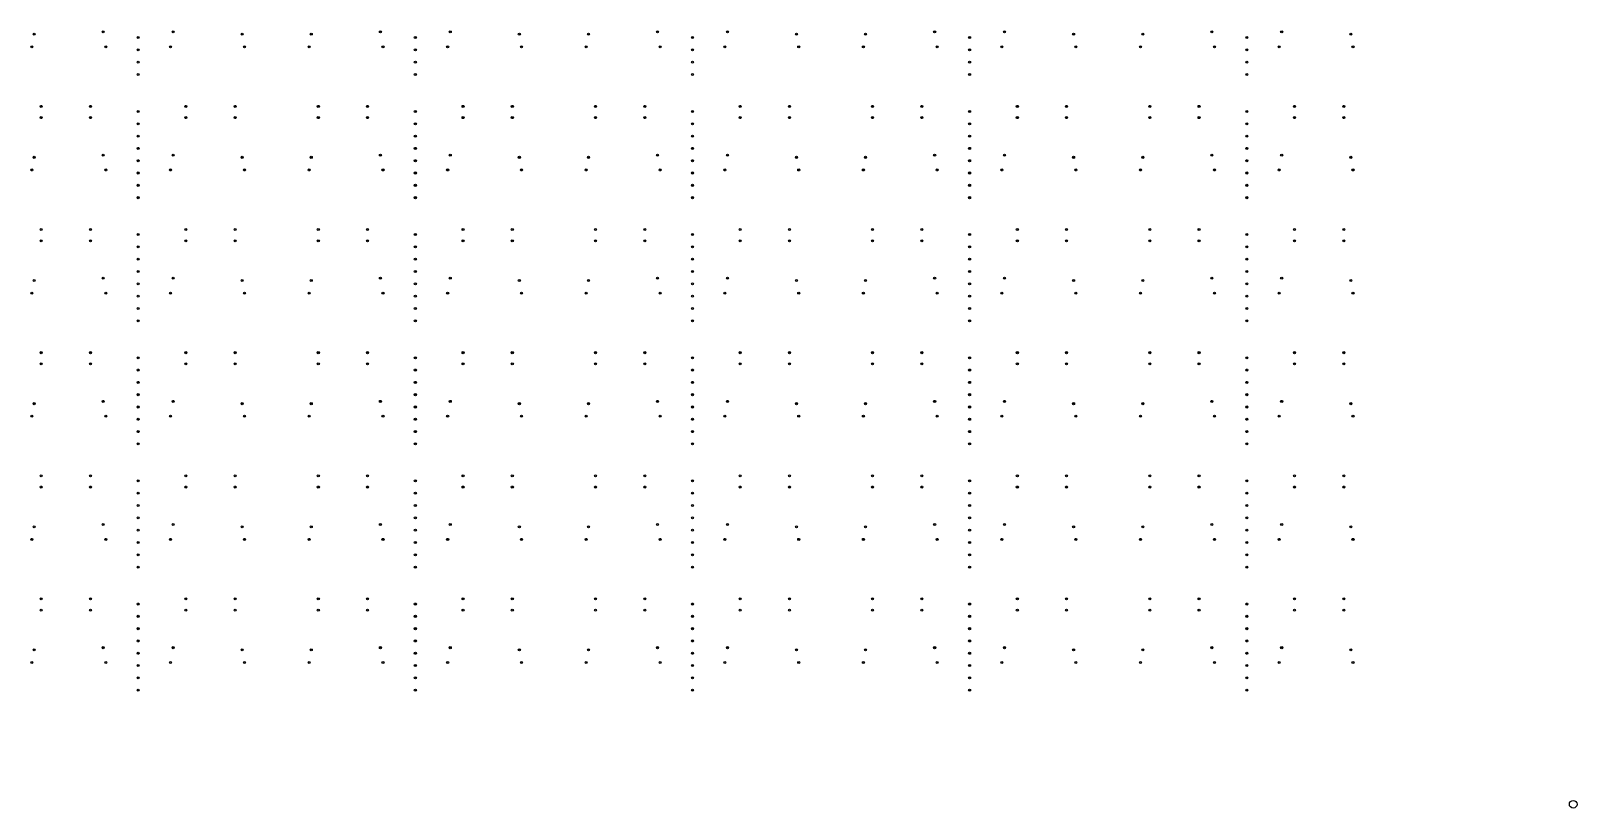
# Model space of a CAD drawing. Extents: x 50 to 173, y 50 to 173.
# Drawn here: x 112.4 to 172.6, y 49.9 to 80.1 of the extents above; entities that cross this region are included whole.
import ezdxf

# ---------------------------------------------------------------- set-up
doc = ezdxf.new("R2010")
doc.units = 0

msp = doc.modelspace()

# ---------------------------------------------------------------- linework, layer by layer
at = {"layer": '4H'}
msp.add_circle((172.4, 50), 0.15, dxfattribs=at)
at = {"layer": 'PET'}
for centre in [(115.23, 80.043), (117.949, 80.043), (126.008, 80.043), (128.727, 80.043), (136.787, 80.043), (139.505, 80.043), (147.565, 80.043), (150.284, 80.043), (158.344, 80.043), (161.062, 80.043), (112.457, 79.465), (112.544, 79.954), (115.332, 79.465), (116.589, 79.824), (117.847, 79.465), (120.635, 79.954), (120.721, 79.465), (123.236, 79.465), (123.322, 79.954), (126.11, 79.465), (127.368, 79.824), (128.625, 79.465), (131.413, 79.954), (131.499, 79.465), (134.014, 79.465), (134.101, 79.954), (136.889, 79.465), (138.146, 79.824), (139.404, 79.465), (142.192, 79.954), (142.278, 79.465), (144.793, 79.465), (144.879, 79.954), (147.667, 79.465), (148.925, 79.824), (150.182, 79.465), (152.97, 79.954), (153.056, 79.465), (155.571, 79.465), (155.658, 79.954), (158.446, 79.465), (159.703, 79.824), (160.96, 79.465), (163.748, 79.954), (163.835, 79.465), (116.589, 79.345), (116.589, 78.866), (127.368, 79.345), (127.368, 78.866), (138.146, 79.345), (138.146, 78.866), (148.925, 79.345), (148.925, 78.866), (159.703, 79.345), (159.703, 78.866), (116.589, 78.387), (127.368, 78.387), (138.146, 78.387), (148.925, 78.387), (159.703, 78.387), (112.817, 77.147), (114.733, 77.147), (118.446, 77.147), (120.362, 77.147), (123.595, 77.147), (125.511, 77.147), (129.224, 77.147), (131.14, 77.147), (134.374, 77.147), (136.29, 77.147), (140.002, 77.147), (141.919, 77.147), (145.152, 77.147), (147.068, 77.147), (150.781, 77.147), (152.697, 77.147), (155.931, 77.147), (157.847, 77.147), (161.559, 77.147), (163.475, 77.147), (112.817, 76.71), (114.733, 76.71), (116.589, 76.95), (116.589, 76.471), (118.446, 76.71), (120.362, 76.71), (123.595, 76.71), (125.511, 76.71), (127.368, 76.95), (127.368, 76.471), (129.224, 76.71), (131.14, 76.71), (134.374, 76.71), (136.29, 76.71), (138.146, 76.95), (138.146, 76.471), (140.002, 76.71), (141.919, 76.71), (145.152, 76.71), (147.068, 76.71), (148.925, 76.95), (148.925, 76.471), (150.781, 76.71), (152.697, 76.71), (155.931, 76.71), (157.847, 76.71), (159.703, 76.95), (159.703, 76.471), (161.559, 76.71), (163.475, 76.71), (116.589, 75.992), (127.368, 75.992), (138.146, 75.992), (148.925, 75.992), (159.703, 75.992), (112.544, 75.164), (115.23, 75.252), (116.589, 75.513), (117.949, 75.252), (120.635, 75.164), (123.322, 75.164), (126.008, 75.252), (127.368, 75.513), (128.727, 75.252), (131.413, 75.164), (134.101, 75.164), (136.787, 75.252), (138.146, 75.513), (139.505, 75.252), (142.192, 75.164), (144.879, 75.164), (147.565, 75.252), (148.925, 75.513), (150.284, 75.252), (152.97, 75.164), (155.658, 75.164), (158.344, 75.252), (159.703, 75.513), (161.062, 75.252), (163.748, 75.164), (112.457, 74.674), (115.332, 74.674), (116.589, 75.034), (117.847, 74.674), (120.721, 74.674), (123.236, 74.674), (126.11, 74.674), (127.368, 75.034), (128.625, 74.674), (131.499, 74.674), (134.014, 74.674), (136.889, 74.674), (138.146, 75.034), (139.404, 74.674), (142.278, 74.674), (144.793, 74.674), (147.667, 74.674), (148.925, 75.034), (150.182, 74.674), (153.056, 74.674), (155.571, 74.674), (158.446, 74.674), (159.703, 75.034), (160.96, 74.674), (163.835, 74.674), (116.589, 74.555), (116.589, 74.075), (127.368, 74.555), (127.368, 74.075), (138.146, 74.555), (138.146, 74.075), (148.925, 74.555), (148.925, 74.075), (159.703, 74.555), (159.703, 74.075), (116.589, 73.596), (127.368, 73.596), (138.146, 73.596), (148.925, 73.596), (159.703, 73.596), (112.817, 72.357), (114.733, 72.357), (116.589, 72.159), (118.446, 72.357), (120.362, 72.357), (123.595, 72.357), (125.511, 72.357), (127.368, 72.159), (129.224, 72.357), (131.14, 72.357), (134.374, 72.357), (136.29, 72.357), (138.146, 72.159), (140.002, 72.357), (141.919, 72.357), (145.152, 72.357), (147.068, 72.357), (148.925, 72.159), (150.781, 72.357), (152.697, 72.357), (155.931, 72.357), (157.847, 72.357), (159.703, 72.159), (161.559, 72.357), (163.475, 72.357), (112.817, 71.92), (114.733, 71.92), (116.589, 71.68), (118.446, 71.92), (120.362, 71.92), (123.595, 71.92), (125.511, 71.92), (127.368, 71.68), (129.224, 71.92), (131.14, 71.92), (134.374, 71.92), (136.29, 71.92), (138.146, 71.68), (140.002, 71.92), (141.919, 71.92), (145.152, 71.92), (147.068, 71.92), (148.925, 71.68), (150.781, 71.92), (152.697, 71.92), (155.931, 71.92), (157.847, 71.92), (159.703, 71.68), (161.559, 71.92), (163.475, 71.92), (116.589, 71.201), (127.368, 71.201), (138.146, 71.201), (148.925, 71.201), (159.703, 71.201), (112.544, 70.373), (115.23, 70.462), (116.589, 70.722), (117.949, 70.462), (120.635, 70.373), (123.322, 70.373), (126.008, 70.462), (127.368, 70.722), (128.727, 70.462), (131.413, 70.373), (134.101, 70.373), (136.787, 70.462), (138.146, 70.722), (139.505, 70.462), (142.192, 70.373), (144.879, 70.373), (147.565, 70.462), (148.925, 70.722), (150.284, 70.462), (152.97, 70.373), (155.658, 70.373), (158.344, 70.462), (159.703, 70.722), (161.062, 70.462), (163.748, 70.373), (112.457, 69.884), (115.332, 69.884), (116.589, 70.243), (116.589, 69.764), (117.847, 69.884), (120.721, 69.884), (123.236, 69.884), (126.11, 69.884), (127.368, 70.243), (127.368, 69.764), (128.625, 69.884), (131.499, 69.884), (134.014, 69.884), (136.889, 69.884), (138.146, 70.243), (138.146, 69.764), (139.404, 69.884), (142.278, 69.884), (144.793, 69.884), (147.667, 69.884), (148.925, 70.243), (148.925, 69.764), (150.182, 69.884), (153.056, 69.884), (155.571, 69.884), (158.446, 69.884), (159.703, 70.243), (159.703, 69.764), (160.96, 69.884), (163.835, 69.884), (116.589, 69.285), (127.368, 69.285), (138.146, 69.285), (148.925, 69.285), (159.703, 69.285), (116.589, 68.806), (127.368, 68.806), (138.146, 68.806), (148.925, 68.806), (159.703, 68.806), (112.817, 67.566), (114.733, 67.566), (116.589, 67.369), (118.446, 67.566), (120.362, 67.566), (123.595, 67.566), (125.511, 67.566), (127.368, 67.369), (129.224, 67.566), (131.14, 67.566), (134.374, 67.566), (136.29, 67.566), (138.146, 67.369), (140.002, 67.566), (141.919, 67.566), (145.152, 67.566), (147.068, 67.566), (148.925, 67.369), (150.781, 67.566), (152.697, 67.566), (155.931, 67.566), (157.847, 67.566), (159.703, 67.369), (161.559, 67.566), (163.475, 67.566), (112.817, 67.129), (114.733, 67.129), (116.589, 66.89), (118.446, 67.129), (120.362, 67.129), (123.595, 67.129), (125.511, 67.129), (127.368, 66.89), (129.224, 67.129), (131.14, 67.129), (134.374, 67.129), (136.29, 67.129), (138.146, 66.89), (140.002, 67.129), (141.919, 67.129), (145.152, 67.129), (147.068, 67.129), (148.925, 66.89), (150.781, 67.129), (152.697, 67.129), (155.931, 67.129), (157.847, 67.129), (159.703, 66.89), (161.559, 67.129), (163.475, 67.129), (116.589, 66.411), (127.368, 66.411), (138.146, 66.411), (148.925, 66.411), (159.703, 66.411), (112.544, 65.583), (115.23, 65.671), (116.589, 65.932), (117.949, 65.671), (120.635, 65.583), (123.322, 65.583), (126.008, 65.671), (127.368, 65.932), (128.727, 65.671), (131.413, 65.583), (134.101, 65.583), (136.787, 65.671), (138.146, 65.932), (139.505, 65.671), (142.192, 65.583), (144.879, 65.583), (147.565, 65.671), (148.925, 65.932), (150.284, 65.671), (152.97, 65.583), (155.658, 65.583), (158.344, 65.671), (159.703, 65.932), (161.062, 65.671), (163.748, 65.583), (112.457, 65.093), (115.332, 65.093), (116.589, 65.453), (116.589, 64.974), (117.847, 65.093), (120.721, 65.093), (123.236, 65.093), (126.11, 65.093), (127.368, 65.453), (127.368, 64.974), (128.625, 65.093), (131.499, 65.093), (134.014, 65.093), (136.889, 65.093), (138.146, 65.453), (138.146, 64.974), (139.404, 65.093), (142.278, 65.093), (144.793, 65.093), (147.667, 65.093), (148.925, 65.453), (148.925, 64.974), (150.182, 65.093), (153.056, 65.093), (155.571, 65.093), (158.446, 65.093), (159.703, 65.453), (159.703, 64.974), (160.96, 65.093), (163.835, 65.093), (116.589, 64.495), (127.368, 64.495), (138.146, 64.495), (148.925, 64.495), (159.703, 64.495), (116.589, 64.016), (127.368, 64.016), (138.146, 64.016), (148.925, 64.016), (159.703, 64.016), (112.817, 62.776), (114.733, 62.776), (116.589, 62.578), (118.446, 62.776), (120.362, 62.776), (123.595, 62.776), (125.511, 62.776), (127.368, 62.578), (129.224, 62.776), (131.14, 62.776), (134.374, 62.776), (136.29, 62.776), (138.146, 62.578), (140.002, 62.776), (141.919, 62.776), (145.152, 62.776), (147.068, 62.776), (148.925, 62.578), (150.781, 62.776), (152.697, 62.776), (155.931, 62.776), (157.847, 62.776), (159.703, 62.578), (161.559, 62.776), (163.475, 62.776), (112.817, 62.339), (114.733, 62.339), (116.589, 62.099), (118.446, 62.339), (120.362, 62.339), (123.595, 62.339), (125.511, 62.339), (127.368, 62.099), (129.224, 62.339), (131.14, 62.339), (134.374, 62.339), (136.29, 62.339), (138.146, 62.099), (140.002, 62.339), (141.919, 62.339), (145.152, 62.339), (147.068, 62.339), (148.925, 62.099), (150.781, 62.339), (152.697, 62.339), (155.931, 62.339), (157.847, 62.339), (159.703, 62.099), (161.559, 62.339), (163.475, 62.339), (116.589, 61.62), (127.368, 61.62), (138.146, 61.62), (148.925, 61.62), (159.703, 61.62), (112.544, 60.792), (115.23, 60.881), (116.589, 61.141), (117.949, 60.881), (120.635, 60.792), (123.322, 60.792), (126.008, 60.881), (127.368, 61.141), (128.727, 60.881), (131.413, 60.792), (134.101, 60.792), (136.787, 60.881), (138.146, 61.141), (139.505, 60.881), (142.192, 60.792), (144.879, 60.792), (147.565, 60.881), (148.925, 61.141), (150.284, 60.881), (152.97, 60.792), (155.658, 60.792), (158.344, 60.881), (159.703, 61.141), (161.062, 60.881), (163.748, 60.792), (112.457, 60.303), (115.332, 60.303), (116.589, 60.662), (116.589, 60.183), (117.847, 60.303), (120.721, 60.303), (123.236, 60.303), (126.11, 60.303), (127.368, 60.662), (127.368, 60.183), (128.625, 60.303), (131.499, 60.303), (134.014, 60.303), (136.889, 60.303), (138.146, 60.662), (138.146, 60.183), (139.404, 60.303), (142.278, 60.303), (144.793, 60.303), (147.667, 60.303), (148.925, 60.662), (148.925, 60.183), (150.182, 60.303), (153.056, 60.303), (155.571, 60.303), (158.446, 60.303), (159.703, 60.662), (159.703, 60.183), (160.96, 60.303), (163.835, 60.303), (116.589, 59.704), (127.368, 59.704), (138.146, 59.704), (148.925, 59.704), (159.703, 59.704), (116.589, 59.225), (127.368, 59.225), (138.146, 59.225), (148.925, 59.225), (159.703, 59.225), (112.817, 57.986), (114.733, 57.986), (116.589, 57.788), (118.446, 57.986), (120.362, 57.986), (123.595, 57.986), (125.511, 57.986), (127.368, 57.788), (129.224, 57.986), (131.14, 57.986), (134.374, 57.986), (136.29, 57.986), (138.146, 57.788), (140.002, 57.986), (141.919, 57.986), (145.152, 57.986), (147.068, 57.986), (148.925, 57.788), (150.781, 57.986), (152.697, 57.986), (155.931, 57.986), (157.847, 57.986), (159.703, 57.788), (161.559, 57.986), (163.475, 57.986), (112.817, 57.549), (114.733, 57.549), (116.589, 57.309), (118.446, 57.549), (120.362, 57.549), (123.595, 57.549), (125.511, 57.549), (127.368, 57.309), (129.224, 57.549), (131.14, 57.549), (134.374, 57.549), (136.29, 57.549), (138.146, 57.309), (140.002, 57.549), (141.919, 57.549), (145.152, 57.549), (147.068, 57.549), (148.925, 57.309), (150.781, 57.549), (152.697, 57.549), (155.931, 57.549), (157.847, 57.549), (159.703, 57.309), (161.559, 57.549), (163.475, 57.549), (116.589, 56.83), (127.368, 56.83), (138.146, 56.83), (148.925, 56.83), (159.703, 56.83), (112.544, 56.002), (115.23, 56.091), (116.589, 56.351), (117.949, 56.091), (120.635, 56.002), (123.322, 56.002), (126.008, 56.091), (127.368, 56.351), (128.727, 56.091), (131.413, 56.002), (134.101, 56.002), (136.787, 56.091), (138.146, 56.351), (139.505, 56.091), (142.192, 56.002), (144.879, 56.002), (147.565, 56.091), (148.925, 56.351), (150.284, 56.091), (152.97, 56.002), (155.658, 56.002), (158.344, 56.091), (159.703, 56.351), (161.062, 56.091), (163.748, 56.002), (112.457, 55.513), (115.332, 55.513), (116.589, 55.872), (116.589, 55.393), (117.847, 55.513), (120.721, 55.513), (123.236, 55.513), (126.11, 55.513), (127.368, 55.872), (127.368, 55.393), (128.625, 55.513), (131.499, 55.513), (134.014, 55.513), (136.889, 55.513), (138.146, 55.872), (138.146, 55.393), (139.404, 55.513), (142.278, 55.513), (144.793, 55.513), (147.667, 55.513), (148.925, 55.872), (148.925, 55.393), (150.182, 55.513), (153.056, 55.513), (155.571, 55.513), (158.446, 55.513), (159.703, 55.872), (159.703, 55.393), (160.96, 55.513), (163.835, 55.513), (116.589, 54.914), (127.368, 54.914), (138.146, 54.914), (148.925, 54.914), (159.703, 54.914), (116.589, 54.435), (127.368, 54.435), (138.146, 54.435), (148.925, 54.435), (159.703, 54.435)]:
    msp.add_circle(centre, 0.005, dxfattribs=at)
at = {"layer": 'V6'}
for centre in [(112.544, 79.954), (115.23, 80.043), (117.949, 80.043), (120.635, 79.954), (123.322, 79.954), (126.008, 80.043), (128.727, 80.043), (131.413, 79.954), (134.101, 79.954), (136.787, 80.043), (139.505, 80.043), (142.192, 79.954), (144.879, 79.954), (147.565, 80.043), (150.284, 80.043), (152.97, 79.954), (155.658, 79.954), (158.344, 80.043), (161.062, 80.043), (163.748, 79.954), (112.457, 79.465), (115.332, 79.465), (116.589, 79.824), (116.589, 79.345), (117.847, 79.465), (120.721, 79.465), (123.236, 79.465), (126.11, 79.465), (127.368, 79.824), (127.368, 79.345), (128.625, 79.465), (131.499, 79.465), (134.014, 79.465), (136.889, 79.465), (138.146, 79.824), (138.146, 79.345), (139.404, 79.465), (142.278, 79.465), (144.793, 79.465), (147.667, 79.465), (148.925, 79.824), (148.925, 79.345), (150.182, 79.465), (153.056, 79.465), (155.571, 79.465), (158.446, 79.465), (159.703, 79.824), (159.703, 79.345), (160.96, 79.465), (163.835, 79.465), (116.589, 78.866), (127.368, 78.866), (138.146, 78.866), (148.925, 78.866), (159.703, 78.866), (116.589, 78.387), (127.368, 78.387), (138.146, 78.387), (148.925, 78.387), (159.703, 78.387), (112.817, 77.147), (114.733, 77.147), (116.589, 76.95), (118.446, 77.147), (120.362, 77.147), (123.595, 77.147), (125.511, 77.147), (127.368, 76.95), (129.224, 77.147), (131.14, 77.147), (134.374, 77.147), (136.29, 77.147), (138.146, 76.95), (140.002, 77.147), (141.919, 77.147), (145.152, 77.147), (147.068, 77.147), (148.925, 76.95), (150.781, 77.147), (152.697, 77.147), (155.931, 77.147), (157.847, 77.147), (159.703, 76.95), (161.559, 77.147), (163.475, 77.147), (112.817, 76.71), (114.733, 76.71), (116.589, 76.471), (118.446, 76.71), (120.362, 76.71), (123.595, 76.71), (125.511, 76.71), (127.368, 76.471), (129.224, 76.71), (131.14, 76.71), (134.374, 76.71), (136.29, 76.71), (138.146, 76.471), (140.002, 76.71), (141.919, 76.71), (145.152, 76.71), (147.068, 76.71), (148.925, 76.471), (150.781, 76.71), (152.697, 76.71), (155.931, 76.71), (157.847, 76.71), (159.703, 76.471), (161.559, 76.71), (163.475, 76.71), (116.589, 75.992), (127.368, 75.992), (138.146, 75.992), (148.925, 75.992), (159.703, 75.992), (112.544, 75.164), (115.23, 75.252), (116.589, 75.513), (117.949, 75.252), (120.635, 75.164), (123.322, 75.164), (126.008, 75.252), (127.368, 75.513), (128.727, 75.252), (131.413, 75.164), (134.101, 75.164), (136.787, 75.252), (138.146, 75.513), (139.505, 75.252), (142.192, 75.164), (144.879, 75.164), (147.565, 75.252), (148.925, 75.513), (150.284, 75.252), (152.97, 75.164), (155.658, 75.164), (158.344, 75.252), (159.703, 75.513), (161.062, 75.252), (163.748, 75.164), (112.457, 74.674), (115.332, 74.674), (116.589, 75.034), (116.589, 74.555), (117.847, 74.674), (120.721, 74.674), (123.236, 74.674), (126.11, 74.674), (127.368, 75.034), (127.368, 74.555), (128.625, 74.674), (131.499, 74.674), (134.014, 74.674), (136.889, 74.674), (138.146, 75.034), (138.146, 74.555), (139.404, 74.674), (142.278, 74.674), (144.793, 74.674), (147.667, 74.674), (148.925, 75.034), (148.925, 74.555), (150.182, 74.674), (153.056, 74.674), (155.571, 74.674), (158.446, 74.674), (159.703, 75.034), (159.703, 74.555), (160.96, 74.674), (163.835, 74.674), (116.589, 74.075), (127.368, 74.075), (138.146, 74.075), (148.925, 74.075), (159.703, 74.075), (116.589, 73.596), (127.368, 73.596), (138.146, 73.596), (148.925, 73.596), (159.703, 73.596), (112.817, 72.357), (114.733, 72.357), (116.589, 72.159), (118.446, 72.357), (120.362, 72.357), (123.595, 72.357), (125.511, 72.357), (127.368, 72.159), (129.224, 72.357), (131.14, 72.357), (134.374, 72.357), (136.29, 72.357), (138.146, 72.159), (140.002, 72.357), (141.919, 72.357), (145.152, 72.357), (147.068, 72.357), (148.925, 72.159), (150.781, 72.357), (152.697, 72.357), (155.931, 72.357), (157.847, 72.357), (159.703, 72.159), (161.559, 72.357), (163.475, 72.357), (112.817, 71.92), (114.733, 71.92), (116.589, 71.68), (118.446, 71.92), (120.362, 71.92), (123.595, 71.92), (125.511, 71.92), (127.368, 71.68), (129.224, 71.92), (131.14, 71.92), (134.374, 71.92), (136.29, 71.92), (138.146, 71.68), (140.002, 71.92), (141.919, 71.92), (145.152, 71.92), (147.068, 71.92), (148.925, 71.68), (150.781, 71.92), (152.697, 71.92), (155.931, 71.92), (157.847, 71.92), (159.703, 71.68), (161.559, 71.92), (163.475, 71.92), (116.589, 71.201), (127.368, 71.201), (138.146, 71.201), (148.925, 71.201), (159.703, 71.201), (112.544, 70.373), (115.23, 70.462), (116.589, 70.722), (117.949, 70.462), (120.635, 70.373), (123.322, 70.373), (126.008, 70.462), (127.368, 70.722), (128.727, 70.462), (131.413, 70.373), (134.101, 70.373), (136.787, 70.462), (138.146, 70.722), (139.505, 70.462), (142.192, 70.373), (144.879, 70.373), (147.565, 70.462), (148.925, 70.722), (150.284, 70.462), (152.97, 70.373), (155.658, 70.373), (158.344, 70.462), (159.703, 70.722), (161.062, 70.462), (163.748, 70.373), (112.457, 69.884), (115.332, 69.884), (116.589, 70.243), (116.589, 69.764), (117.847, 69.884), (120.721, 69.884), (123.236, 69.884), (126.11, 69.884), (127.368, 70.243), (127.368, 69.764), (128.625, 69.884), (131.499, 69.884), (134.014, 69.884), (136.889, 69.884), (138.146, 70.243), (138.146, 69.764), (139.404, 69.884), (142.278, 69.884), (144.793, 69.884), (147.667, 69.884), (148.925, 70.243), (148.925, 69.764), (150.182, 69.884), (153.056, 69.884), (155.571, 69.884), (158.446, 69.884), (159.703, 70.243), (159.703, 69.764), (160.96, 69.884), (163.835, 69.884), (116.589, 69.285), (127.368, 69.285), (138.146, 69.285), (148.925, 69.285), (159.703, 69.285), (116.589, 68.806), (127.368, 68.806), (138.146, 68.806), (148.925, 68.806), (159.703, 68.806), (112.817, 67.566), (114.733, 67.566), (116.589, 67.369), (118.446, 67.566), (120.362, 67.566), (123.595, 67.566), (125.511, 67.566), (127.368, 67.369), (129.224, 67.566), (131.14, 67.566), (134.374, 67.566), (136.29, 67.566), (138.146, 67.369), (140.002, 67.566), (141.919, 67.566), (145.152, 67.566), (147.068, 67.566), (148.925, 67.369), (150.781, 67.566), (152.697, 67.566), (155.931, 67.566), (157.847, 67.566), (159.703, 67.369), (161.559, 67.566), (163.475, 67.566), (112.817, 67.129), (114.733, 67.129), (116.589, 66.89), (118.446, 67.129), (120.362, 67.129), (123.595, 67.129), (125.511, 67.129), (127.368, 66.89), (129.224, 67.129), (131.14, 67.129), (134.374, 67.129), (136.29, 67.129), (138.146, 66.89), (140.002, 67.129), (141.919, 67.129), (145.152, 67.129), (147.068, 67.129), (148.925, 66.89), (150.781, 67.129), (152.697, 67.129), (155.931, 67.129), (157.847, 67.129), (159.703, 66.89), (161.559, 67.129), (163.475, 67.129), (116.589, 66.411), (127.368, 66.411), (138.146, 66.411), (148.925, 66.411), (159.703, 66.411), (112.544, 65.583), (115.23, 65.671), (116.589, 65.932), (117.949, 65.671), (120.635, 65.583), (123.322, 65.583), (126.008, 65.671), (127.368, 65.932), (128.727, 65.671), (131.413, 65.583), (134.101, 65.583), (136.787, 65.671), (138.146, 65.932), (139.505, 65.671), (142.192, 65.583), (144.879, 65.583), (147.565, 65.671), (148.925, 65.932), (150.284, 65.671), (152.97, 65.583), (155.658, 65.583), (158.344, 65.671), (159.703, 65.932), (161.062, 65.671), (163.748, 65.583), (112.457, 65.093), (115.332, 65.093), (116.589, 65.453), (116.589, 64.974), (117.847, 65.093), (120.721, 65.093), (123.236, 65.093), (126.11, 65.093), (127.368, 65.453), (127.368, 64.974), (128.625, 65.093), (131.499, 65.093), (134.014, 65.093), (136.889, 65.093), (138.146, 65.453), (138.146, 64.974), (139.404, 65.093), (142.278, 65.093), (144.793, 65.093), (147.667, 65.093), (148.925, 65.453), (148.925, 64.974), (150.182, 65.093), (153.056, 65.093), (155.571, 65.093), (158.446, 65.093), (159.703, 65.453), (159.703, 64.974), (160.96, 65.093), (163.835, 65.093), (116.589, 64.495), (127.368, 64.495), (138.146, 64.495), (148.925, 64.495), (159.703, 64.495), (116.589, 64.016), (127.368, 64.016), (138.146, 64.016), (148.925, 64.016), (159.703, 64.016), (112.817, 62.776), (114.733, 62.776), (116.589, 62.578), (118.446, 62.776), (120.362, 62.776), (123.595, 62.776), (125.511, 62.776), (127.368, 62.578), (129.224, 62.776), (131.14, 62.776), (134.374, 62.776), (136.29, 62.776), (138.146, 62.578), (140.002, 62.776), (141.919, 62.776), (145.152, 62.776), (147.068, 62.776), (148.925, 62.578), (150.781, 62.776), (152.697, 62.776), (155.931, 62.776), (157.847, 62.776), (159.703, 62.578), (161.559, 62.776), (163.475, 62.776), (112.817, 62.339), (114.733, 62.339), (116.589, 62.099), (118.446, 62.339), (120.362, 62.339), (123.595, 62.339), (125.511, 62.339), (127.368, 62.099), (129.224, 62.339), (131.14, 62.339), (134.374, 62.339), (136.29, 62.339), (138.146, 62.099), (140.002, 62.339), (141.919, 62.339), (145.152, 62.339), (147.068, 62.339), (148.925, 62.099), (150.781, 62.339), (152.697, 62.339), (155.931, 62.339), (157.847, 62.339), (159.703, 62.099), (161.559, 62.339), (163.475, 62.339), (116.589, 61.62), (127.368, 61.62), (138.146, 61.62), (148.925, 61.62), (159.703, 61.62), (112.544, 60.792), (115.23, 60.881), (116.589, 61.141), (117.949, 60.881), (120.635, 60.792), (123.322, 60.792), (126.008, 60.881), (127.368, 61.141), (128.727, 60.881), (131.413, 60.792), (134.101, 60.792), (136.787, 60.881), (138.146, 61.141), (139.505, 60.881), (142.192, 60.792), (144.879, 60.792), (147.565, 60.881), (148.925, 61.141), (150.284, 60.881), (152.97, 60.792), (155.658, 60.792), (158.344, 60.881), (159.703, 61.141), (161.062, 60.881), (163.748, 60.792), (112.457, 60.303), (115.332, 60.303), (116.589, 60.662), (116.589, 60.183), (117.847, 60.303), (120.721, 60.303), (123.236, 60.303), (126.11, 60.303), (127.368, 60.662), (127.368, 60.183), (128.625, 60.303), (131.499, 60.303), (134.014, 60.303), (136.889, 60.303), (138.146, 60.662), (138.146, 60.183), (139.404, 60.303), (142.278, 60.303), (144.793, 60.303), (147.667, 60.303), (148.925, 60.662), (148.925, 60.183), (150.182, 60.303), (153.056, 60.303), (155.571, 60.303), (158.446, 60.303), (159.703, 60.662), (159.703, 60.183), (160.96, 60.303), (163.835, 60.303), (116.589, 59.704), (127.368, 59.704), (138.146, 59.704), (148.925, 59.704), (159.703, 59.704), (116.589, 59.225), (127.368, 59.225), (138.146, 59.225), (148.925, 59.225), (159.703, 59.225), (112.817, 57.986), (114.733, 57.986), (116.589, 57.788), (118.446, 57.986), (120.362, 57.986), (123.595, 57.986), (125.511, 57.986), (127.368, 57.788), (129.224, 57.986), (131.14, 57.986), (134.374, 57.986), (136.29, 57.986), (138.146, 57.788), (140.002, 57.986), (141.919, 57.986), (145.152, 57.986), (147.068, 57.986), (148.925, 57.788), (150.781, 57.986), (152.697, 57.986), (155.931, 57.986), (157.847, 57.986), (159.703, 57.788), (161.559, 57.986), (163.475, 57.986), (112.817, 57.549), (114.733, 57.549), (116.589, 57.309), (118.446, 57.549), (120.362, 57.549), (123.595, 57.549), (125.511, 57.549), (127.368, 57.309), (129.224, 57.549), (131.14, 57.549), (134.374, 57.549), (136.29, 57.549), (138.146, 57.309), (140.002, 57.549), (141.919, 57.549), (145.152, 57.549), (147.068, 57.549), (148.925, 57.309), (150.781, 57.549), (152.697, 57.549), (155.931, 57.549), (157.847, 57.549), (159.703, 57.309), (161.559, 57.549), (163.475, 57.549), (116.589, 56.83), (127.368, 56.83), (138.146, 56.83), (148.925, 56.83), (159.703, 56.83), (112.544, 56.002), (115.23, 56.091), (116.589, 56.351), (117.949, 56.091), (120.635, 56.002), (123.322, 56.002), (126.008, 56.091), (127.368, 56.351), (128.727, 56.091), (131.413, 56.002), (134.101, 56.002), (136.787, 56.091), (138.146, 56.351), (139.505, 56.091), (142.192, 56.002), (144.879, 56.002), (147.565, 56.091), (148.925, 56.351), (150.284, 56.091), (152.97, 56.002), (155.658, 56.002), (158.344, 56.091), (159.703, 56.351), (161.062, 56.091), (163.748, 56.002), (112.457, 55.513), (115.332, 55.513), (116.589, 55.872), (116.589, 55.393), (117.847, 55.513), (120.721, 55.513), (123.236, 55.513), (126.11, 55.513), (127.368, 55.872), (127.368, 55.393), (128.625, 55.513), (131.499, 55.513), (134.014, 55.513), (136.889, 55.513), (138.146, 55.872), (138.146, 55.393), (139.404, 55.513), (142.278, 55.513), (144.793, 55.513), (147.667, 55.513), (148.925, 55.872), (148.925, 55.393), (150.182, 55.513), (153.056, 55.513), (155.571, 55.513), (158.446, 55.513), (159.703, 55.872), (159.703, 55.393), (160.96, 55.513), (163.835, 55.513), (116.589, 54.914), (127.368, 54.914), (138.146, 54.914), (148.925, 54.914), (159.703, 54.914), (116.589, 54.435), (127.368, 54.435), (138.146, 54.435), (148.925, 54.435), (159.703, 54.435)]:
    msp.add_circle(centre, 0.0399, dxfattribs=at)

doc.saveas('drawing.dxf')
